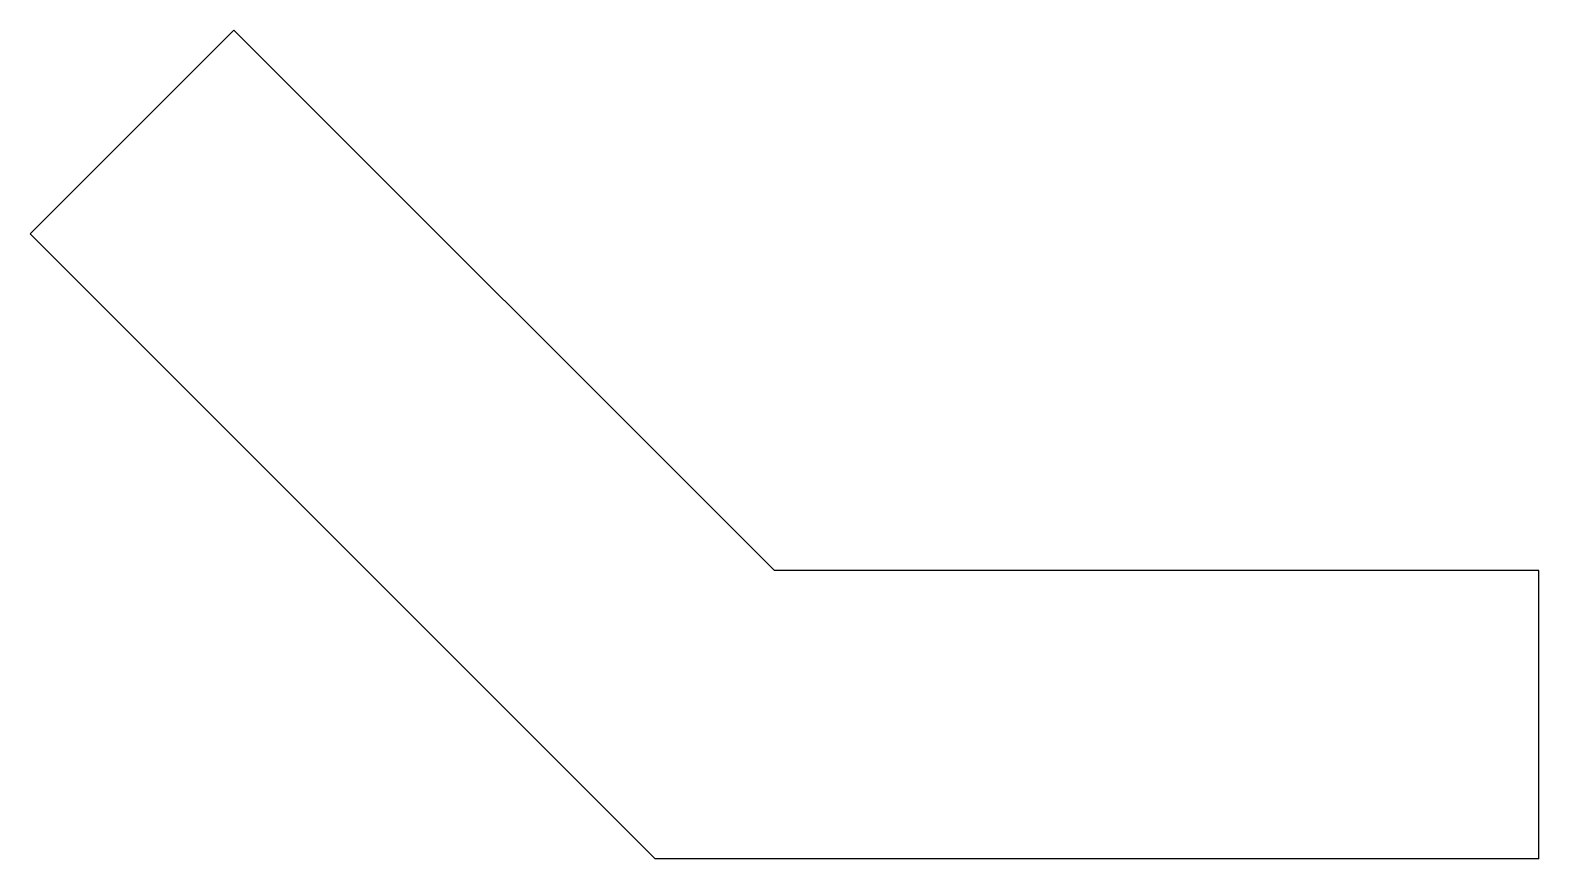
# Model space of a CAD drawing. Header units: metres. Extents: x -0.325 to 0.46, y 0 to 0.431.
import ezdxf

# ---------------------------------------------------------------- set-up
doc = ezdxf.new("R2010")
doc.units = ezdxf.units.M

msp = doc.modelspace()

# ---------------------------------------------------------------- linework, layer by layer
for p, q in [((-0.32527, 0.32527), (-0.2192, 0.43134)), ((0.06213, 0.15), (-0.2192, 0.43134)), ((0, 0), (-0.32527, 0.32527)), ((0.46, 0.15), (0.06213, 0.15)), ((0.46, 0), (0.46, 0.15)), ((0.46, 0), (0, 0))]:
    msp.add_line(p, q)

doc.saveas('drawing.dxf')
